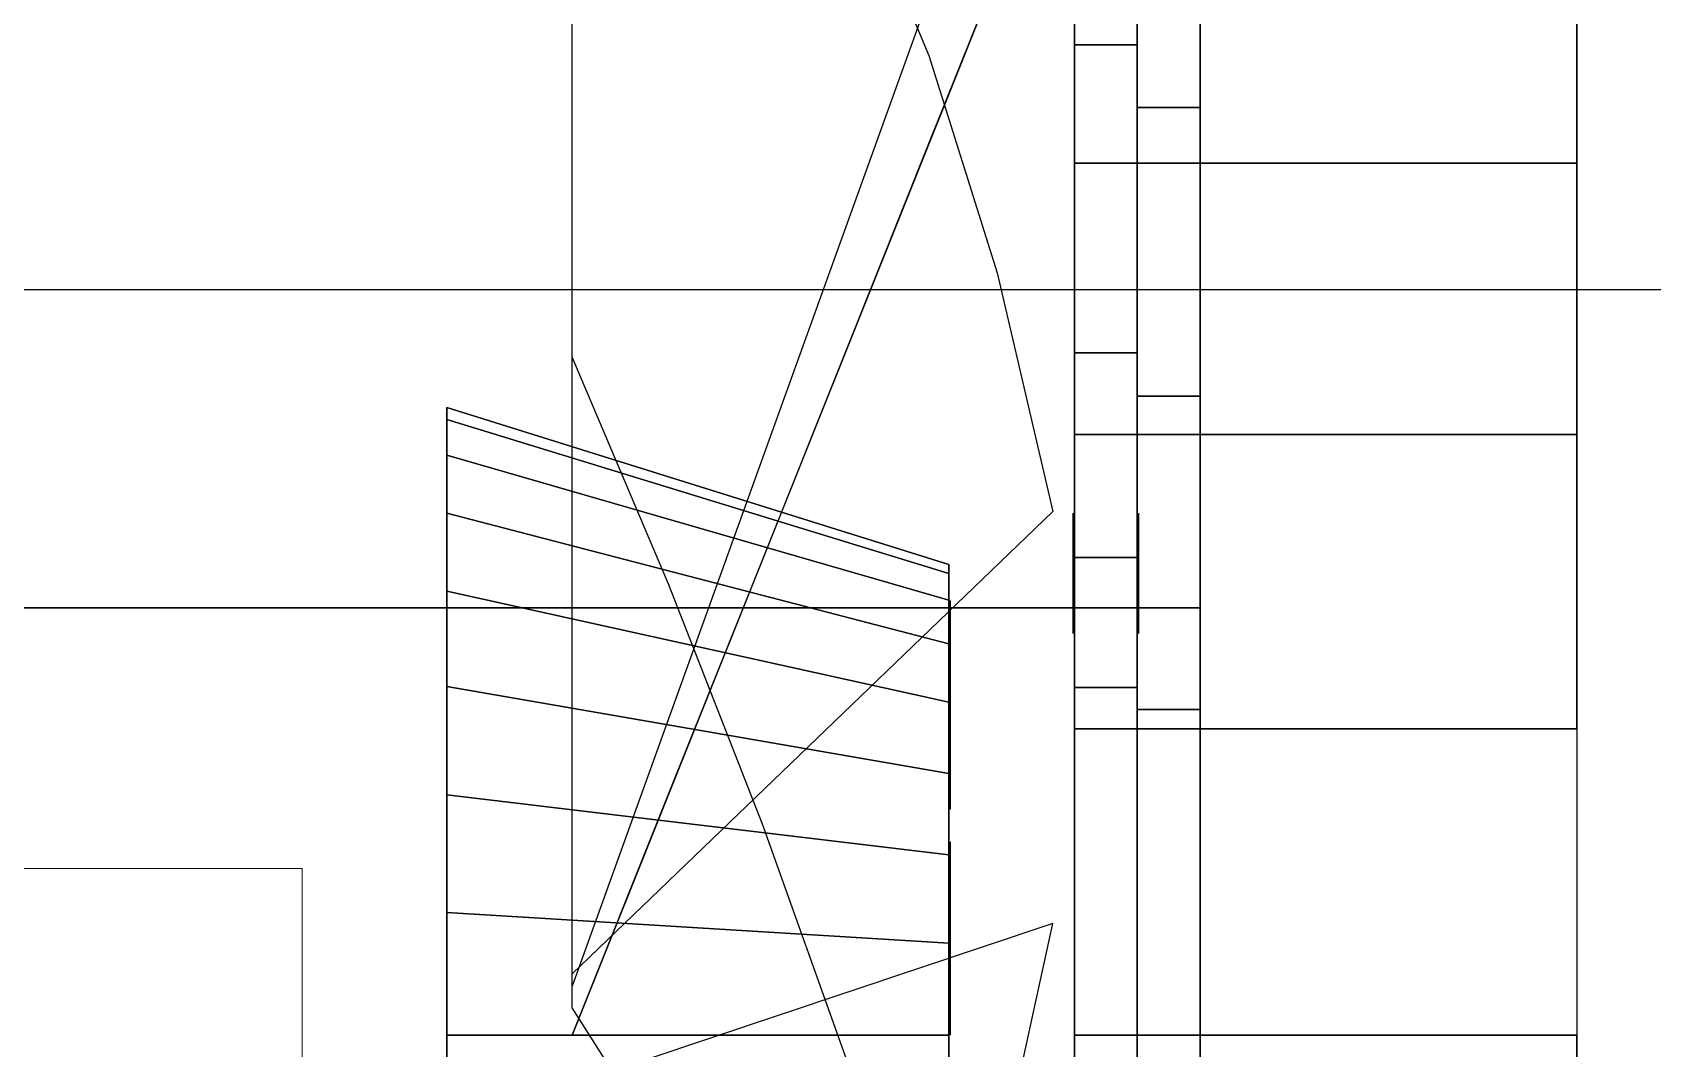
# Model space of a CAD drawing. Header units: millimetres. Extents: x -92759 to 184353, y -15225 to 86714.
# Drawn here: x 64054.9 to 64183.9, y 49465.2 to 49546.1 of the extents above; entities that cross this region are included whole.
import ezdxf

# ---------------------------------------------------------------- set-up
doc = ezdxf.new("R2010")
doc.units = ezdxf.units.MM
doc.layers.add('A-PATT-CONC', color=8, linetype='Continuous')
doc.layers.add('M-ACMV-EAF', color=86, linetype='Continuous')
doc.layers.add('HFI 9MM FPB', color=94, linetype='Continuous', lineweight=5)
doc.layers.add('M-ACMV_FCU-1', color=86, linetype='Continuous', lineweight=9)
doc.layers.add('M-ACMV_EAG', color=7, linetype='Continuous', lineweight=25, true_color=0x999900)

# ---------------------------------------------------------------- blocks, each defined once
blk = doc.blocks.new('RCP_B8L2')
at = {"layer": 'A-PATT-CONC'}
h = blk.add_hatch(dxfattribs=at)
h.set_pattern_fill('ANSI37', color=256, scale=189, angle=45)
h.set_pattern_definition([(90, (-386618.07, -170702.3), (-600.075, 0), []), (180, (-386618.07, -170702.3), (-6e-14, -600.075), [])])
h.paths.add_polyline_path([(-389618.07, -170702.3), (-386618.07, -170702.3), (-386618.07, -174902.3), (-389618.07, -174902.3)])
at = {"layer": 'HFI 9MM FPB'}
h = blk.add_hatch(dxfattribs=at)
h.set_pattern_fill('ANSI33', color=256, scale=50)
h.set_pattern_definition([(45, (-581589.02, -147239), (-224.5064, 224.5064), []), (45, (-581364.5, -147239), (-224.5064, 224.5064), [158.75, -79.375])])
h.paths.add_polyline_path([(-389618.07, -170702.3), (-386618.07, -170702.3), (-386618.07, -174902.3), (-389618.07, -174902.3)], flags=16)
h.paths.add_polyline_path([(-389968.07, -175527.3), (-389968.07, -170527.3), (-386268.07, -170527.3), (-386268.07, -175527.3), (-387018.07, -175527.3), (-387018.07, -175077.3), (-387618.07, -175077.3), (-387618.07, -175527.3)])
blk = doc.blocks.new('A$C0c7653cf')
at = {"layer": 'M-ACMV_EAG', "lineweight": 5}
blk.add_lwpolyline([(-175, 175), (175, 175), (175, -175), (-175, -175)], close=True, dxfattribs=at)
blk = doc.blocks.new('A$Cd3efbef9')
at = {"layer": 'M-ACMV-EAF'}
for points, invisible_edges in [([(-70, 177.823844, -42.001594), (-103.85571, 220.734603, -147.706171), (-108.274418, 238.075543, -137.216098)], 5), ([(-60, 229.039264, -47.254516), (-60, 230, -37.5), (-60, 180, -37.5)], 14), ([(-60, 230, -37.5), (-60, 229.039264, -27.745484), (-60, 180, -37.5)], 14), ([(-60, 226.193976, -56.634172), (-60, 229.039264, -47.254516), (-60, 180, -37.5)], 14), ([(-60, 229.039264, -27.745484), (-60, 226.193976, -18.365828), (-60, 180, -37.5)], 14), ([(-60, 221.57348, -65.278512), (-60, 226.193976, -56.634172), (-60, 180, -37.5)], 14), ([(-60, 226.193976, -18.365828), (-60, 221.57348, -9.721488), (-60, 180, -37.5)], 14), ([(-70, 177.823844, -42.001594), (-98.408314, 202.089841, -154.984465), (-103.85571, 220.734603, -147.706171)], 13), ([(-60, 215.355339, -72.855339), (-60, 221.57348, -65.278512), (-60, 180, -37.5)], 14), ([(-60, 221.57348, -9.721488), (-60, 215.355339, -2.144661), (-60, 180, -37.5)], 14), ([(-100, 216.779448, -44.815887), (-100, 217.5, -37.5), (-100, 180, -37.5)], 14), ([(-100, 217.5, -37.5), (-100, 216.779448, -30.184113), (-100, 180, -37.5)], 14), ([(-100, 214.645482, -51.850629), (-100, 216.779448, -44.815887), (-100, 180, -37.5)], 14), ([(-100, 216.779448, -30.184113), (-100, 214.645482, -23.149371), (-100, 180, -37.5)], 14), ([(-100, 211.18011, -58.333884), (-100, 214.645482, -51.850629), (-100, 180, -37.5)], 14), ([(-100, 214.645482, -23.149371), (-100, 211.18011, -16.666116), (-100, 180, -37.5)], 14), ([(-60, 207.778511, -79.073481), (-60, 215.355339, -72.855339), (-60, 180, -37.5)], 14), ([(-60, 215.355339, -2.144661), (-60, 207.778511, 4.073481), (-60, 180, -37.5)], 14), ([(-100, 206.516504, -64.016504), (-100, 211.18011, -58.333884), (-100, 180, -37.5)], 14), ([(-100, 211.18011, -16.666116), (-100, 206.516504, -10.983496), (-100, 180, -37.5)], 14), ([(-60, 199.134171, -83.693977), (-60, 207.778511, -79.073481), (-60, 180, -37.5)], 14), ([(-60, 207.778511, 4.073481), (-60, 199.134171, 8.693977), (-60, 180, -37.5)], 14), ([(-100, 200.833883, -68.68011), (-100, 206.516504, -64.016504), (-100, 180, -37.5)], 14), ([(-100, 206.516504, -10.983496), (-100, 200.833883, -6.31989), (-100, 180, -37.5)], 14), ([(-70, 177.823844, -42.001594), (-92.097746, 182.707769, -158.829831), (-98.408314, 202.089841, -154.984465)], 13), ([(-100, 194.350628, -72.145482), (-100, 200.833883, -68.68011), (-100, 180, -37.5)], 14), ([(-100, 200.833883, -6.31989), (-100, 194.350628, -2.854518), (-100, 180, -37.5)], 14), ([(-60, 189.754516, -86.539264), (-60, 199.134171, -83.693977), (-60, 180, -37.5)], 14), ([(-60, 199.134171, 8.693977), (-60, 189.754516, 11.539264), (-60, 180, -37.5)], 14), ([(-100, 187.315887, -74.279448), (-100, 194.350628, -72.145482), (-100, 180, -37.5)], 14), ([(-100, 194.350628, -2.854518), (-100, 187.315887, -0.720552), (-100, 180, -37.5)], 14), ([(-70, 183.918466, -34.39426), (-103.85571, 191.291015, 79.449652), (-108.274418, 171.113036, 77.552557)], 5), ([(-60, 180, -87.5), (-60, 189.754516, -86.539264), (-60, 180, -37.5)], 14), ([(-60, 189.754516, 11.539264), (-60, 180, 12.5), (-60, 180, -37.5)], 14), ([(-100, 180, -75), (-100, 187.315887, -74.279448), (-100, 180, -37.5)], 14), ([(-100, 187.315887, -0.720552), (-100, 180), (-100, 180, -37.5)], 14), ([(-70, 177.823844, -42.001594), (-85.115748, 163.177302, -159.12543), (-92.097746, 182.707769, -158.829831)], 13), ([(-70, 180, -32.5), (-103.85571, 95.360725, 43.991726), (-108.274418, 84.313956, 27)], 5), ([(-70, 180, -32.5), (-98.408314, 108.979215, 58.659289), (-103.85571, 95.360725, 43.991726)], 13), ([(-100.1, 180, -14.5), (-100.1, 180, -2), (-100.1, 174.99985, -2.364263), (-100.1, 176.811499, -14.732284)], 4), ([(-100, 180), (-100, 172.684112, -0.720552), (-100, 180, -37.5)], 14), ([(-100, 172.684112, -0.720552), (-100, 165.649371, -2.854518), (-100, 180, -37.5)], 14), ([(-100, 165.649371, -2.854518), (-100, 159.166116, -6.31989), (-100, 180, -37.5)], 14), ([(-100, 159.166116, -6.31989), (-100, 153.483495, -10.983496), (-100, 180, -37.5)], 14), ([(-100, 153.483495, -10.983496), (-100, 148.819889, -16.666116), (-100, 180, -37.5)], 14), ([(-100, 148.819889, -16.666116), (-100, 145.354517, -23.149371), (-100, 180, -37.5)], 14), ([(-100, 145.354517, -23.149371), (-100, 143.220552, -30.184113), (-100, 180, -37.5)], 14), ([(-100, 143.220552, -30.184113), (-100, 142.5, -37.5), (-100, 180, -37.5)], 14), ([(-100, 142.5, -37.5), (-100, 143.220552, -44.815887), (-100, 180, -37.5)], 14), ([(-100, 143.220552, -44.815887), (-100, 145.354517, -51.850629), (-100, 180, -37.5)], 14), ([(-100, 145.354517, -51.850629), (-100, 148.819889, -58.333884), (-100, 180, -37.5)], 14), ([(-100, 148.819889, -58.333884), (-100, 153.483495, -64.016504), (-100, 180, -37.5)], 14), ([(-100, 153.483495, -64.016504), (-100, 159.166116, -68.68011), (-100, 180, -37.5)], 14), ([(-100, 159.166116, -68.68011), (-100, 165.649371, -72.145482), (-100, 180, -37.5)], 14), ([(-100, 165.649371, -72.145482), (-100, 172.684112, -74.279448), (-100, 180, -37.5)], 14), ([(-100, 172.684112, -74.279448), (-100, 180, -75), (-100, 180, -37.5)], 14), ([(-70, 180, -32.5), (-92.097746, 124.755637, 70.557023), (-98.408314, 108.979215, 58.659289)], 13), ([(-70, 180, -32.5), (-85.115748, 142.21063, 79.323422), (-92.097746, 124.755637, 70.557023)], 13), ([(-70, 180, -32.5), (-77.674466, 160.813834, 84.692123), (-85.115748, 142.21063, 79.323422)], 13), ([(-70, 180, -32.5), (-70, 180, 86.5), (-77.674466, 160.813834, 84.692123)], 12), ([(-60, 180, 12.5), (-60, 170.245483, 11.539264), (-60, 180, -37.5)], 14), ([(-60, 170.245483, 11.539264), (-60, 160.865828, 8.693977), (-60, 180, -37.5)], 14), ([(-60, 160.865828, 8.693977), (-60, 152.221488, 4.073481), (-60, 180, -37.5)], 14), ([(-60, 152.221488, 4.073481), (-60, 144.64466, -2.144661), (-60, 180, -37.5)], 14), ([(-60, 144.64466, -2.144661), (-60, 138.426519, -9.721488), (-60, 180, -37.5)], 14), ([(-60, 138.426519, -9.721488), (-60, 133.806023, -18.365828), (-60, 180, -37.5)], 14), ([(-60, 133.806023, -18.365828), (-60, 130.960736, -27.745484), (-60, 180, -37.5)], 14), ([(-60, 130.960736, -27.745484), (-60, 130, -37.5), (-60, 180, -37.5)], 14), ([(-60, 130, -37.5), (-60, 130.960736, -47.254516), (-60, 180, -37.5)], 14), ([(-60, 130.960736, -47.254516), (-60, 133.806023, -56.634172), (-60, 180, -37.5)], 14), ([(-60, 133.806023, -56.634172), (-60, 138.426519, -65.278512), (-60, 180, -37.5)], 14), ([(-60, 138.426519, -65.278512), (-60, 144.64466, -72.855339), (-60, 180, -37.5)], 14), ([(-60, 144.64466, -72.855339), (-60, 152.221488, -79.073481), (-60, 180, -37.5)], 14), ([(-60, 152.221488, -79.073481), (-60, 160.865828, -83.693977), (-60, 180, -37.5)], 14), ([(-60, 160.865828, -83.693977), (-60, 170.245483, -86.539264), (-60, 180, -37.5)], 14), ([(-60, 170.245483, -86.539264), (-60, 180, -87.5), (-60, 180, -37.5)], 14), ([(-100.1, 176.106498, -60.127244), (-100.1, 174.140805, -72.471719), (-100.1, 179.136025, -72.898288), (-100.1, 179.291855, -60.399259)], 1), ([(-100.1, 176.811499, -14.732284), (-100.1, 174.99985, -2.364263), (-100.1, 170.105288, -3.449362), (-100.1, 173.690328, -15.424231)], 5), ([(-70, 177.823844, -42.001594), (-77.674466, 144.091862, -155.862281), (-85.115748, 163.177302, -159.12543)], 13), ([(-70, 177.823844, -42.001594), (-70, 126.031352, -149.139532), (-77.674466, 144.091862, -155.862281)], 12), ([(-70, 176.092397, -34.380602), (-103.85571, 63.507832, -52.806304), (-108.274418, 69.89536, -72.040371)], 5), ([(-70, 176.092397, -34.380602), (-98.408314, 60.541129, -33.012382), (-103.85571, 63.507832, -52.806304)], 13), ([(-100.1, 172.994196, -59.396441), (-100.1, 169.260151, -71.325687), (-100.1, 174.140805, -72.471719), (-100.1, 176.106498, -60.127244)], 5), ([(-70, 176.092397, -34.380602), (-92.097746, 61.085392, -13.260032), (-98.408314, 60.541129, -33.012382)], 13), ([(-70, 176.092397, -34.380602), (-85.115748, 65.124086, 5.85058), (-92.097746, 61.085392, -13.260032)], 13), ([(-70, 176.092397, -34.380602), (-77.674466, 72.534495, 23.738788), (-85.115748, 65.124086, 5.85058)], 13), ([(-70, 176.092397, -34.380602), (-70, 83.091459, 39.861067), (-77.674466, 72.534495, 23.738788)], 12), ([(-70, 175.124253, -38.607743), (-103.85571, 119.285105, -138.090307), (-108.274418, 138.301971, -145.098064)], 5), ([(-70, 175.124253, -38.607743), (-98.408314, 101.964884, -128.059822), (-103.85571, 119.285105, -138.090307)], 13), ([(-70, 175.124253, -38.607743), (-92.097746, 86.867573, -115.311381), (-98.408314, 101.964884, -128.059822)], 13), ([(-70, 175.124253, -38.607743), (-85.115748, 74.451897, -100.232339), (-92.097746, 86.867573, -115.311381)], 13), ([(-70, 175.124253, -38.607743), (-77.674466, 65.095099, -83.280865), (-85.115748, 74.451897, -100.232339)], 13), ([(-70, 175.124253, -38.607743), (-70, 59.081481, -64.97202), (-77.674466, 65.095099, -83.280865)], 12), ([(-100.1, 173.690328, -15.424231), (-100.1, 170.105288, -3.449362), (-100.1, 165.419669, -5.232381), (-100.1, 170.702398, -16.561229)], 1), ([(-100.1, 170.020672, -58.222283), (-100.1, 164.597124, -69.484393), (-100.1, 169.260151, -71.325687), (-100.1, 172.994196, -59.396441)], 4), ([(-100.1, 162.017876, -23.159734), (-100.1, 152.244983, -15.366111), (-100.1, 149.412233, -19.5025), (-100.1, 160.211485, -25.797431)], 4), ([(-100.1, 159.881749, -48.563794), (-100.1, 149.004861, -54.723608), (-100.1, 151.785825, -58.89499), (-100.1, 161.655117, -51.223805)], 1), ([(-100.1, 160.211485, -25.797431), (-100.1, 149.412233, -19.5025), (-100.1, 147.208887, -24.00577), (-100.1, 158.806453, -28.669082)], 5), ([(-100.1, 158.512625, -45.674851), (-100.1, 146.857826, -50.19322), (-100.1, 149.004861, -54.723608), (-100.1, 159.881749, -48.563794)], 5), ([(-100.1, 158.806453, -28.669082), (-100.1, 147.208887, -24.00577), (-100.1, 145.681473, -28.780829), (-100.1, 157.832449, -31.714047)], 1), ([(-100.1, 157.576657, -42.61798), (-100.1, 145.390058, -45.399491), (-100.1, 146.857826, -50.19322), (-100.1, 158.512625, -45.674851)], 4), ([(-115.1, 147.923141, 100.780361), (-115.1, 148, 100), (-115.1, 144, 100)], 14), ([(-115.1, 148, 100), (-115.1, 147.923141, 99.219639), (-115.1, 144, 100)], 14), ([(-115.1, 147.923141, 100.780361), (-115.1, 148, 100), (-115.1, 144, 100)], 14), ([(-115.1, 148, 100), (-115.1, 147.923141, 99.219639), (-115.1, 144, 100)], 14), ([(-115.1, 147.695518, 101.530734), (-115.1, 147.923141, 100.780361), (-115.1, 144, 100)], 14), ([(-115.1, 147.923141, 99.219639), (-115.1, 147.695518, 98.469266), (-115.1, 144, 100)], 14), ([(-115.1, 147.695518, 101.530734), (-115.1, 147.923141, 100.780361), (-115.1, 144, 100)], 14), ([(-115.1, 147.923141, 99.219639), (-115.1, 147.695518, 98.469266), (-115.1, 144, 100)], 14), ([(-115.1, 147.325878, 102.222281), (-115.1, 147.695518, 101.530734), (-115.1, 144, 100)], 14), ([(-115.1, 147.695518, 98.469266), (-115.1, 147.325878, 97.777719), (-115.1, 144, 100)], 14), ([(-115.1, 147.325878, 102.222281), (-115.1, 147.695518, 101.530734), (-115.1, 144, 100)], 14), ([(-115.1, 147.695518, 98.469266), (-115.1, 147.325878, 97.777719), (-115.1, 144, 100)], 14), ([(-115.1, 146.828427, 102.828427), (-115.1, 147.325878, 102.222281), (-115.1, 144, 100)], 14), ([(-115.1, 147.325878, 97.777719), (-115.1, 146.828427, 97.171573), (-115.1, 144, 100)], 14), ([(-115.1, 146.828427, 102.828427), (-115.1, 147.325878, 102.222281), (-115.1, 144, 100)], 14), ([(-115.1, 147.325878, 97.777719), (-115.1, 146.828427, 97.171573), (-115.1, 144, 100)], 14), ([(-109.9, 147.923141, 100.780361), (-109.9, 148, 100), (-109.9, 144, 100)], 14), ([(-109.9, 148, 100), (-109.9, 147.923141, 99.219639), (-109.9, 144, 100)], 14), ([(-109.9, 147.923141, 100.780361), (-109.9, 148, 100), (-109.9, 144, 100)], 14), ([(-109.9, 148, 100), (-109.9, 147.923141, 99.219639), (-109.9, 144, 100)], 14), ([(-109.9, 147.695518, 101.530734), (-109.9, 147.923141, 100.780361), (-109.9, 144, 100)], 14), ([(-109.9, 147.923141, 99.219639), (-109.9, 147.695518, 98.469266), (-109.9, 144, 100)], 14), ([(-109.9, 147.695518, 101.530734), (-109.9, 147.923141, 100.780361), (-109.9, 144, 100)], 14), ([(-109.9, 147.923141, 99.219639), (-109.9, 147.695518, 98.469266), (-109.9, 144, 100)], 14), ([(-109.9, 147.325878, 102.222281), (-109.9, 147.695518, 101.530734), (-109.9, 144, 100)], 14), ([(-109.9, 147.695518, 98.469266), (-109.9, 147.325878, 97.777719), (-109.9, 144, 100)], 14), ([(-109.9, 147.325878, 102.222281), (-109.9, 147.695518, 101.530734), (-109.9, 144, 100)], 14), ([(-109.9, 147.695518, 98.469266), (-109.9, 147.325878, 97.777719), (-109.9, 144, 100)], 14), ([(-109.9, 146.828427, 102.828427), (-109.9, 147.325878, 102.222281), (-109.9, 144, 100)], 14), ([(-109.9, 147.325878, 97.777719), (-109.9, 146.828427, 97.171573), (-109.9, 144, 100)], 14), ([(-109.9, 146.828427, 102.828427), (-109.9, 147.325878, 102.222281), (-109.9, 144, 100)], 14), ([(-109.9, 147.325878, 97.777719), (-109.9, 146.828427, 97.171573), (-109.9, 144, 100)], 14), ([(-115.1, 146.22228, 103.325878), (-115.1, 146.828427, 102.828427), (-115.1, 144, 100)], 14), ([(-115.1, 146.828427, 97.171573), (-115.1, 146.22228, 96.674122), (-115.1, 144, 100)], 14), ([(-115.1, 146.22228, 103.325878), (-115.1, 146.828427, 102.828427), (-115.1, 144, 100)], 14), ([(-115.1, 146.828427, 97.171573), (-115.1, 146.22228, 96.674122), (-115.1, 144, 100)], 14), ([(-115.1, 146.350055, -173.798132), (-115.1, 146.426914, -174.578493), (-115.1, 142.426914, -174.578493)], 14), ([(-115.1, 146.426914, -174.578493), (-115.1, 146.350055, -175.358854), (-115.1, 142.426914, -174.578493)], 14), ([(-115.1, 146.122432, -173.047759), (-115.1, 146.350055, -173.798132), (-115.1, 142.426914, -174.578493)], 14), ([(-115.1, 146.350055, -175.358854), (-115.1, 146.122432, -176.109227), (-115.1, 142.426914, -174.578493)], 14), ([(-115.1, 145.530733, 103.695518), (-115.1, 146.22228, 103.325878), (-115.1, 144, 100)], 14), ([(-115.1, 146.22228, 96.674122), (-115.1, 145.530733, 96.304482), (-115.1, 144, 100)], 14), ([(-115.1, 145.530733, 103.695518), (-115.1, 146.22228, 103.325878), (-115.1, 144, 100)], 14), ([(-115.1, 146.22228, 96.674122), (-115.1, 145.530733, 96.304482), (-115.1, 144, 100)], 14), ([(-115.1, 145.752793, -172.356212), (-115.1, 146.122432, -173.047759), (-115.1, 142.426914, -174.578493)], 14), ([(-115.1, 146.122432, -176.109227), (-115.1, 145.752793, -176.800774), (-115.1, 142.426914, -174.578493)], 14), ([(-109.9, 146.22228, 103.325878), (-109.9, 146.828427, 102.828427), (-109.9, 144, 100)], 14), ([(-109.9, 146.828427, 97.171573), (-109.9, 146.22228, 96.674122), (-109.9, 144, 100)], 14), ([(-109.9, 146.22228, 103.325878), (-109.9, 146.828427, 102.828427), (-109.9, 144, 100)], 14), ([(-109.9, 146.828427, 97.171573), (-109.9, 146.22228, 96.674122), (-109.9, 144, 100)], 14), ([(-109.9, 146.350055, -173.798132), (-109.9, 146.426914, -174.578493), (-109.9, 142.426914, -174.578493)], 14), ([(-109.9, 146.426914, -174.578493), (-109.9, 146.350055, -175.358854), (-109.9, 142.426914, -174.578493)], 14), ([(-109.9, 146.122432, -173.047759), (-109.9, 146.350055, -173.798132), (-109.9, 142.426914, -174.578493)], 14), ([(-109.9, 146.350055, -175.358854), (-109.9, 146.122432, -176.109227), (-109.9, 142.426914, -174.578493)], 14), ([(-109.9, 145.530733, 103.695518), (-109.9, 146.22228, 103.325878), (-109.9, 144, 100)], 14), ([(-109.9, 146.22228, 96.674122), (-109.9, 145.530733, 96.304482), (-109.9, 144, 100)], 14), ([(-109.9, 145.530733, 103.695518), (-109.9, 146.22228, 103.325878), (-109.9, 144, 100)], 14), ([(-109.9, 146.22228, 96.674122), (-109.9, 145.530733, 96.304482), (-109.9, 144, 100)], 14), ([(-109.9, 145.752793, -172.356212), (-109.9, 146.122432, -173.047759), (-109.9, 142.426914, -174.578493)], 14), ([(-109.9, 146.122432, -176.109227), (-109.9, 145.752793, -176.800774), (-109.9, 142.426914, -174.578493)], 14), ([(-115.1, 145.255341, -171.750066), (-115.1, 145.752793, -172.356212), (-115.1, 142.426914, -174.578493)], 14), ([(-115.1, 145.752793, -176.800774), (-115.1, 145.255341, -177.40692), (-115.1, 142.426914, -174.578493)], 14), ([(-115.1, 144.780361, 103.923141), (-115.1, 145.530733, 103.695518), (-115.1, 144, 100)], 14), ([(-115.1, 145.530733, 96.304482), (-115.1, 144.780361, 96.076859), (-115.1, 144, 100)], 14), ([(-115.1, 144.780361, 103.923141), (-115.1, 145.530733, 103.695518), (-115.1, 144, 100)], 14), ([(-115.1, 145.530733, 96.304482), (-115.1, 144.780361, 96.076859), (-115.1, 144, 100)], 14), ([(-115.1, 144.649195, -171.252615), (-115.1, 145.255341, -171.750066), (-115.1, 142.426914, -174.578493)], 14), ([(-115.1, 145.255341, -177.40692), (-115.1, 144.649195, -177.904371), (-115.1, 142.426914, -174.578493)], 14), ([(-115.1, 144, 104), (-115.1, 144.780361, 103.923141), (-115.1, 144, 100)], 14), ([(-115.1, 144.780361, 96.076859), (-115.1, 144, 96), (-115.1, 144, 100)], 14), ([(-115.1, 144, 104), (-115.1, 144.780361, 103.923141), (-115.1, 144, 100)], 14), ([(-115.1, 144.780361, 96.076859), (-115.1, 144, 96), (-115.1, 144, 100)], 14), ([(-115.1, 143.957648, -170.882975), (-115.1, 144.649195, -171.252615), (-115.1, 142.426914, -174.578493)], 14), ([(-115.1, 144.649195, -177.904371), (-115.1, 143.957648, -178.274011), (-115.1, 142.426914, -174.578493)], 14), ([(-109.9, 145.255341, -171.750066), (-109.9, 145.752793, -172.356212), (-109.9, 142.426914, -174.578493)], 14), ([(-109.9, 145.752793, -176.800774), (-109.9, 145.255341, -177.40692), (-109.9, 142.426914, -174.578493)], 14), ([(-109.9, 144.780361, 103.923141), (-109.9, 145.530733, 103.695518), (-109.9, 144, 100)], 14), ([(-109.9, 145.530733, 96.304482), (-109.9, 144.780361, 96.076859), (-109.9, 144, 100)], 14), ([(-109.9, 144.780361, 103.923141), (-109.9, 145.530733, 103.695518), (-109.9, 144, 100)], 14), ([(-109.9, 145.530733, 96.304482), (-109.9, 144.780361, 96.076859), (-109.9, 144, 100)], 14), ([(-109.9, 144.649195, -171.252615), (-109.9, 145.255341, -171.750066), (-109.9, 142.426914, -174.578493)], 14), ([(-109.9, 145.255341, -177.40692), (-109.9, 144.649195, -177.904371), (-109.9, 142.426914, -174.578493)], 14), ([(-109.9, 144, 104), (-109.9, 144.780361, 103.923141), (-109.9, 144, 100)], 14), ([(-109.9, 144.780361, 96.076859), (-109.9, 144, 96), (-109.9, 144, 100)], 14), ([(-109.9, 144, 104), (-109.9, 144.780361, 103.923141), (-109.9, 144, 100)], 14), ([(-109.9, 144.780361, 96.076859), (-109.9, 144, 96), (-109.9, 144, 100)], 14), ([(-109.9, 143.957648, -170.882975), (-109.9, 144.649195, -171.252615), (-109.9, 142.426914, -174.578493)], 14), ([(-109.9, 144.649195, -177.904371), (-109.9, 143.957648, -178.274011), (-109.9, 142.426914, -174.578493)], 14), ([(-115.1, 144, 96), (-115.1, 143.219638, 96.076859), (-115.1, 144, 100)], 14), ([(-115.1, 143.219638, 96.076859), (-115.1, 142.469266, 96.304482), (-115.1, 144, 100)], 14), ([(-115.1, 142.469266, 96.304482), (-115.1, 141.777719, 96.674122), (-115.1, 144, 100)], 14), ([(-115.1, 141.777719, 96.674122), (-115.1, 141.171572, 97.171573), (-115.1, 144, 100)], 14), ([(-115.1, 141.171572, 97.171573), (-115.1, 140.674121, 97.777719), (-115.1, 144, 100)], 14), ([(-115.1, 140.674121, 97.777719), (-115.1, 140.304481, 98.469266), (-115.1, 144, 100)], 14), ([(-115.1, 140.304481, 98.469266), (-115.1, 140.076858, 99.219639), (-115.1, 144, 100)], 14), ([(-115.1, 140.076858, 99.219639), (-115.1, 140, 100), (-115.1, 144, 100)], 14), ([(-115.1, 140, 100), (-115.1, 140.076858, 100.780361), (-115.1, 144, 100)], 14), ([(-115.1, 140.076858, 100.780361), (-115.1, 140.304481, 101.530734), (-115.1, 144, 100)], 14), ([(-115.1, 140.304481, 101.530734), (-115.1, 140.674121, 102.222281), (-115.1, 144, 100)], 14), ([(-115.1, 140.674121, 102.222281), (-115.1, 141.171572, 102.828427), (-115.1, 144, 100)], 14), ([(-115.1, 141.171572, 102.828427), (-115.1, 141.777719, 103.325878), (-115.1, 144, 100)], 14), ([(-115.1, 141.777719, 103.325878), (-115.1, 142.469266, 103.695518), (-115.1, 144, 100)], 14), ([(-115.1, 142.469266, 103.695518), (-115.1, 143.219638, 103.923141), (-115.1, 144, 100)], 14), ([(-115.1, 143.219638, 103.923141), (-115.1, 144, 104), (-115.1, 144, 100)], 14), ([(-115.1, 144, 96), (-115.1, 143.219638, 96.076859), (-115.1, 144, 100)], 14), ([(-115.1, 143.219638, 96.076859), (-115.1, 142.469266, 96.304482), (-115.1, 144, 100)], 14), ([(-115.1, 142.469266, 96.304482), (-115.1, 141.777719, 96.674122), (-115.1, 144, 100)], 14), ([(-115.1, 141.777719, 96.674122), (-115.1, 141.171572, 97.171573), (-115.1, 144, 100)], 14), ([(-115.1, 141.171572, 97.171573), (-115.1, 140.674121, 97.777719), (-115.1, 144, 100)], 14), ([(-115.1, 140.674121, 97.777719), (-115.1, 140.304481, 98.469266), (-115.1, 144, 100)], 14), ([(-115.1, 140.304481, 98.469266), (-115.1, 140.076858, 99.219639), (-115.1, 144, 100)], 14), ([(-115.1, 140.076858, 99.219639), (-115.1, 140, 100), (-115.1, 144, 100)], 14), ([(-115.1, 140, 100), (-115.1, 140.076858, 100.780361), (-115.1, 144, 100)], 14), ([(-115.1, 140.076858, 100.780361), (-115.1, 140.304481, 101.530734), (-115.1, 144, 100)], 14), ([(-115.1, 140.304481, 101.530734), (-115.1, 140.674121, 102.222281), (-115.1, 144, 100)], 14), ([(-115.1, 140.674121, 102.222281), (-115.1, 141.171572, 102.828427), (-115.1, 144, 100)], 14), ([(-115.1, 141.171572, 102.828427), (-115.1, 141.777719, 103.325878), (-115.1, 144, 100)], 14), ([(-115.1, 141.777719, 103.325878), (-115.1, 142.469266, 103.695518), (-115.1, 144, 100)], 14), ([(-115.1, 142.469266, 103.695518), (-115.1, 143.219638, 103.923141), (-115.1, 144, 100)], 14), ([(-115.1, 143.219638, 103.923141), (-115.1, 144, 104), (-115.1, 144, 100)], 14), ([(-115.1, 143.207275, -170.655352), (-115.1, 143.957648, -170.882975), (-115.1, 142.426914, -174.578493)], 14), ([(-115.1, 143.957648, -178.274011), (-115.1, 143.207275, -178.501634), (-115.1, 142.426914, -174.578493)], 14), ([(-109.9, 144, 96), (-109.9, 143.219638, 96.076859), (-109.9, 144, 100)], 14), ([(-109.9, 143.219638, 96.076859), (-109.9, 142.469266, 96.304482), (-109.9, 144, 100)], 14), ([(-109.9, 142.469266, 96.304482), (-109.9, 141.777719, 96.674122), (-109.9, 144, 100)], 14), ([(-109.9, 141.777719, 96.674122), (-109.9, 141.171572, 97.171573), (-109.9, 144, 100)], 14), ([(-109.9, 141.171572, 97.171573), (-109.9, 140.674121, 97.777719), (-109.9, 144, 100)], 14), ([(-109.9, 140.674121, 97.777719), (-109.9, 140.304481, 98.469266), (-109.9, 144, 100)], 14), ([(-109.9, 140.304481, 98.469266), (-109.9, 140.076858, 99.219639), (-109.9, 144, 100)], 14), ([(-109.9, 140.076858, 99.219639), (-109.9, 140, 100), (-109.9, 144, 100)], 14), ([(-109.9, 140, 100), (-109.9, 140.076858, 100.780361), (-109.9, 144, 100)], 14), ([(-109.9, 140.076858, 100.780361), (-109.9, 140.304481, 101.530734), (-109.9, 144, 100)], 14), ([(-109.9, 140.304481, 101.530734), (-109.9, 140.674121, 102.222281), (-109.9, 144, 100)], 14), ([(-109.9, 140.674121, 102.222281), (-109.9, 141.171572, 102.828427), (-109.9, 144, 100)], 14), ([(-109.9, 141.171572, 102.828427), (-109.9, 141.777719, 103.325878), (-109.9, 144, 100)], 14), ([(-109.9, 141.777719, 103.325878), (-109.9, 142.469266, 103.695518), (-109.9, 144, 100)], 14), ([(-109.9, 142.469266, 103.695518), (-109.9, 143.219638, 103.923141), (-109.9, 144, 100)], 14), ([(-109.9, 143.219638, 103.923141), (-109.9, 144, 104), (-109.9, 144, 100)], 14), ([(-109.9, 144, 96), (-109.9, 143.219638, 96.076859), (-109.9, 144, 100)], 14), ([(-109.9, 143.219638, 96.076859), (-109.9, 142.469266, 96.304482), (-109.9, 144, 100)], 14), ([(-109.9, 142.469266, 96.304482), (-109.9, 141.777719, 96.674122), (-109.9, 144, 100)], 14), ([(-109.9, 141.777719, 96.674122), (-109.9, 141.171572, 97.171573), (-109.9, 144, 100)], 14), ([(-109.9, 141.171572, 97.171573), (-109.9, 140.674121, 97.777719), (-109.9, 144, 100)], 14), ([(-109.9, 140.674121, 97.777719), (-109.9, 140.304481, 98.469266), (-109.9, 144, 100)], 14), ([(-109.9, 140.304481, 98.469266), (-109.9, 140.076858, 99.219639), (-109.9, 144, 100)], 14), ([(-109.9, 140.076858, 99.219639), (-109.9, 140, 100), (-109.9, 144, 100)], 14), ([(-109.9, 140, 100), (-109.9, 140.076858, 100.780361), (-109.9, 144, 100)], 14), ([(-109.9, 140.076858, 100.780361), (-109.9, 140.304481, 101.530734), (-109.9, 144, 100)], 14), ([(-109.9, 140.304481, 101.530734), (-109.9, 140.674121, 102.222281), (-109.9, 144, 100)], 14), ([(-109.9, 140.674121, 102.222281), (-109.9, 141.171572, 102.828427), (-109.9, 144, 100)], 14), ([(-109.9, 141.171572, 102.828427), (-109.9, 141.777719, 103.325878), (-109.9, 144, 100)], 14), ([(-109.9, 141.777719, 103.325878), (-109.9, 142.469266, 103.695518), (-109.9, 144, 100)], 14), ([(-109.9, 142.469266, 103.695518), (-109.9, 143.219638, 103.923141), (-109.9, 144, 100)], 14), ([(-109.9, 143.219638, 103.923141), (-109.9, 144, 104), (-109.9, 144, 100)], 14), ([(-109.9, 143.207275, -170.655352), (-109.9, 143.957648, -170.882975), (-109.9, 142.426914, -174.578493)], 14), ([(-109.9, 143.957648, -178.274011), (-109.9, 143.207275, -178.501634), (-109.9, 142.426914, -174.578493)], 14), ([(-115.1, 142.426914, -170.578493), (-115.1, 143.207275, -170.655352), (-115.1, 142.426914, -174.578493)], 14), ([(-115.1, 143.207275, -178.501634), (-115.1, 142.426914, -178.578493), (-115.1, 142.426914, -174.578493)], 14), ([(-115.1, 142.426914, -178.578493), (-115.1, 141.646553, -178.501634), (-115.1, 142.426914, -174.578493)], 14), ([(-115.1, 141.646553, -178.501634), (-115.1, 140.89618, -178.274011), (-115.1, 142.426914, -174.578493)], 14), ([(-115.1, 140.89618, -178.274011), (-115.1, 140.204633, -177.904371), (-115.1, 142.426914, -174.578493)], 14), ([(-115.1, 140.204633, -177.904371), (-115.1, 139.598487, -177.40692), (-115.1, 142.426914, -174.578493)], 14), ([(-115.1, 139.598487, -177.40692), (-115.1, 139.101036, -176.800774), (-115.1, 142.426914, -174.578493)], 14), ([(-115.1, 139.101036, -176.800774), (-115.1, 138.731396, -176.109227), (-115.1, 142.426914, -174.578493)], 14), ([(-115.1, 138.731396, -176.109227), (-115.1, 138.503773, -175.358854), (-115.1, 142.426914, -174.578493)], 14), ([(-115.1, 138.503773, -175.358854), (-115.1, 138.426914, -174.578493), (-115.1, 142.426914, -174.578493)], 14), ([(-115.1, 138.426914, -174.578493), (-115.1, 138.503773, -173.798132), (-115.1, 142.426914, -174.578493)], 14), ([(-115.1, 138.503773, -173.798132), (-115.1, 138.731396, -173.047759), (-115.1, 142.426914, -174.578493)], 14), ([(-115.1, 138.731396, -173.047759), (-115.1, 139.101036, -172.356212), (-115.1, 142.426914, -174.578493)], 14), ([(-115.1, 139.101036, -172.356212), (-115.1, 139.598487, -171.750066), (-115.1, 142.426914, -174.578493)], 14), ([(-115.1, 139.598487, -171.750066), (-115.1, 140.204633, -171.252615), (-115.1, 142.426914, -174.578493)], 14), ([(-115.1, 140.204633, -171.252615), (-115.1, 140.89618, -170.882975), (-115.1, 142.426914, -174.578493)], 14), ([(-115.1, 140.89618, -170.882975), (-115.1, 141.646553, -170.655352), (-115.1, 142.426914, -174.578493)], 14), ([(-115.1, 141.646553, -170.655352), (-115.1, 142.426914, -170.578493), (-115.1, 142.426914, -174.578493)], 14), ([(-109.9, 142.426914, -170.578493), (-109.9, 143.207275, -170.655352), (-109.9, 142.426914, -174.578493)], 14), ([(-109.9, 143.207275, -178.501634), (-109.9, 142.426914, -178.578493), (-109.9, 142.426914, -174.578493)], 14), ([(-109.9, 142.426914, -178.578493), (-109.9, 141.646553, -178.501634), (-109.9, 142.426914, -174.578493)], 14), ([(-109.9, 141.646553, -178.501634), (-109.9, 140.89618, -178.274011), (-109.9, 142.426914, -174.578493)], 14), ([(-109.9, 140.89618, -178.274011), (-109.9, 140.204633, -177.904371), (-109.9, 142.426914, -174.578493)], 14), ([(-109.9, 140.204633, -177.904371), (-109.9, 139.598487, -177.40692), (-109.9, 142.426914, -174.578493)], 14), ([(-109.9, 139.598487, -177.40692), (-109.9, 139.101036, -176.800774), (-109.9, 142.426914, -174.578493)], 14), ([(-109.9, 139.101036, -176.800774), (-109.9, 138.731396, -176.109227), (-109.9, 142.426914, -174.578493)], 14), ([(-109.9, 138.731396, -176.109227), (-109.9, 138.503773, -175.358854), (-109.9, 142.426914, -174.578493)], 14), ([(-109.9, 138.503773, -175.358854), (-109.9, 138.426914, -174.578493), (-109.9, 142.426914, -174.578493)], 14), ([(-109.9, 138.426914, -174.578493), (-109.9, 138.503773, -173.798132), (-109.9, 142.426914, -174.578493)], 14), ([(-109.9, 138.503773, -173.798132), (-109.9, 138.731396, -173.047759), (-109.9, 142.426914, -174.578493)], 14), ([(-109.9, 138.731396, -173.047759), (-109.9, 139.101036, -172.356212), (-109.9, 142.426914, -174.578493)], 14), ([(-109.9, 139.101036, -172.356212), (-109.9, 139.598487, -171.750066), (-109.9, 142.426914, -174.578493)], 14), ([(-109.9, 139.598487, -171.750066), (-109.9, 140.204633, -171.252615), (-109.9, 142.426914, -174.578493)], 14), ([(-109.9, 140.204633, -171.252615), (-109.9, 140.89618, -170.882975), (-109.9, 142.426914, -174.578493)], 14), ([(-109.9, 140.89618, -170.882975), (-109.9, 141.646553, -170.655352), (-109.9, 142.426914, -174.578493)], 14), ([(-109.9, 141.646553, -170.655352), (-109.9, 142.426914, -170.578493), (-109.9, 142.426914, -174.578493)], 14)]:
    blk.add_3dface(points, dxfattribs=dict(at, invisible_edges=invisible_edges))
for points in [[(-110, 218.049999, 104.5), (-115, 218.049999, 104.5), (-115, 141.95, 104.5), (-110, 141.95, 104.5)], [(-110, 141.95, -179.5), (-115, 141.95, -179.5), (-115, 218.049999, -179.5), (-110, 218.049999, -179.5)], [(-110, 218.049999, 104.5), (-115, 218.049999, 104.5), (-115, 141.95, 104.5), (-110, 141.95, 104.5)], [(-115, 142, 91.5), (-115, 218, 91.5), (-115, 218, 104.5), (-115, 142, 104.5)], [(-115, 218, -166.5), (-115, 142, -166.5), (-115, 142, -179.5), (-115, 218, -179.5)], [(-115, 142, 91.5), (-115, 218, 91.5), (-115, 218, 104.5), (-115, 142, 104.5)], [(-110, 142, 91.5), (-110, 218, 91.5), (-110, 218, 104.5), (-110, 142, 104.5)], [(-110, 218, -166.5), (-110, 142, -166.5), (-110, 142, -179.5), (-110, 218, -179.5)], [(-110, 142, 91.5), (-110, 218, 91.5), (-110, 218, 104.5), (-110, 142, 104.5)], [(120, 214.029998, 89.5), (-120, 214.029998, 89.5), (-120, 145.970001, 89.5), (120, 145.970001, 89.5)], [(120, 145.970001, -164.5), (-120, 145.970001, -164.5), (-120, 214.029998, -164.5), (120, 214.029998, -164.5)], [(120, 214.029998, 89.5), (-120, 214.029998, 89.5), (-120, 145.970001, 89.5), (120, 145.970001, 89.5)], [(-115, 82.591034, 55.217277), (-115, 148.408965, 93.217277), (-115, 141.908965, 104.475607), (-115, 76.091034, 66.475607)], [(-115, 148.408965, -168.217277), (-115, 82.591034, -130.217277), (-115, 76.091034, -141.475607), (-115, 141.908965, -179.475607)], [(-110, 82.591034, 55.217277), (-110, 148.408965, 93.217277), (-110, 141.908965, 104.475607), (-110, 76.091034, 66.475607)], [(-110, 148.408965, -168.217277), (-110, 82.591034, -130.217277), (-110, 76.091034, -141.475607), (-110, 141.908965, -179.475607)], [(120, 145.970843, 89.500226), (-120, 145.970843, 89.500226), (-120, 87.029156, 55.470227), (120, 87.029156, 55.470227)], [(120, 87.029156, -130.470227), (-120, 87.029156, -130.470227), (-120, 145.970843, -164.500226), (120, 145.970843, -164.500226)], [(-110, 141.952265, 104.500607), (-115, 141.952265, 104.500607), (-115, 76.047734, 66.450608), (-110, 76.047734, 66.450608)], [(-110, 76.047734, -141.450608), (-115, 76.047734, -141.450608), (-115, 141.952265, -179.500607), (-110, 141.952265, -179.500607)]]:
    blk.add_3dface(points, dxfattribs=at)
mesh = blk.add_polymesh((2, 33), dxfattribs=at)
for k, corner in enumerate([(-115, 313, -37.5), (-115, 310.444442, -11.552987), (-115, 302.875977, 13.396897), (-115, 290.585458, 36.390841), (-115, 274.045201, 56.545202), (-115, 253.890841, 73.085458), (-115, 230.896896, 85.375978), (-115, 205.947012, 92.944442), (-115, 180, 95.5), (-115, 154.052987, 92.944442), (-115, 129.103103, 85.375978), (-115, 106.109159, 73.085458), (-115, 85.954798, 56.545202), (-115, 69.414541, 36.390841), (-115, 57.124022, 13.396897), (-115, 49.555557, -11.552987), (-115, 47, -37.5), (-115, 49.555557, -63.447013), (-115, 57.124022, -88.396897), (-115, 69.414541, -111.390841), (-115, 85.954798, -131.545202), (-115, 106.109159, -148.085458), (-115, 129.103103, -160.375978), (-115, 154.052987, -167.944442), (-115, 180, -170.5), (-115, 205.947012, -167.944442), (-115, 230.896896, -160.375978), (-115, 253.890841, -148.085458), (-115, 274.045201, -131.545202), (-115, 290.585458, -111.390841), (-115, 302.875977, -88.396897), (-115, 310.444442, -63.447013), (-115, 313, -37.5), (-115, 322, -37.5), (-115, 319.271509, -9.797174), (-115, 311.190893, 16.841047), (-115, 298.068684, 41.390973), (-115, 280.409162, 62.909163), (-115, 258.890973, 80.568685), (-115, 234.341047, 93.690894), (-115, 207.702825, 101.77151), (-115, 180, 104.5), (-115, 152.297174, 101.77151), (-115, 125.658952, 93.690894), (-115, 101.109026, 80.568685), (-115, 79.590837, 62.909163), (-115, 61.931315, 41.390973), (-115, 48.809106, 16.841047), (-115, 40.72849, -9.797174), (-115, 38, -37.5), (-115, 40.72849, -65.202826), (-115, 48.809106, -91.841047), (-115, 61.931315, -116.390973), (-115, 79.590837, -137.909163), (-115, 101.109026, -155.568685), (-115, 125.658952, -168.690894), (-115, 152.297174, -176.77151), (-115, 180, -179.5), (-115, 207.702825, -176.77151), (-115, 234.341047, -168.690894), (-115, 258.890973, -155.568685), (-115, 280.409162, -137.909163), (-115, 298.068684, -116.390973), (-115, 311.190893, -91.841047), (-115, 319.271509, -65.202826), (-115, 322, -37.5)]):
    mesh.set_mesh_vertex(divmod(k, 33), corner)
mesh = blk.add_polymesh((2, 33), dxfattribs=at)
for k, corner in enumerate([(-115, 322, -37.5), (-115, 319.271509, -9.797174), (-115, 311.190893, 16.841047), (-115, 298.068684, 41.390973), (-115, 280.409162, 62.909163), (-115, 258.890973, 80.568685), (-115, 234.341047, 93.690894), (-115, 207.702825, 101.77151), (-115, 180, 104.5), (-115, 152.297174, 101.77151), (-115, 125.658952, 93.690894), (-115, 101.109026, 80.568685), (-115, 79.590837, 62.909163), (-115, 61.931315, 41.390973), (-115, 48.809106, 16.841047), (-115, 40.72849, -9.797174), (-115, 38, -37.5), (-115, 40.72849, -65.202826), (-115, 48.809106, -91.841047), (-115, 61.931315, -116.390973), (-115, 79.590837, -137.909163), (-115, 101.109026, -155.568685), (-115, 125.658952, -168.690894), (-115, 152.297174, -176.77151), (-115, 180, -179.5), (-115, 207.702825, -176.77151), (-115, 234.341047, -168.690894), (-115, 258.890973, -155.568685), (-115, 280.409162, -137.909163), (-115, 298.068684, -116.390973), (-115, 311.190893, -91.841047), (-115, 319.271509, -65.202826), (-115, 322, -37.5), (-110, 322, -37.5), (-110, 319.271509, -9.797174), (-110, 311.190893, 16.841047), (-110, 298.068684, 41.390973), (-110, 280.409162, 62.909163), (-110, 258.890973, 80.568685), (-110, 234.341047, 93.690894), (-110, 207.702825, 101.77151), (-110, 180, 104.5), (-110, 152.297174, 101.77151), (-110, 125.658952, 93.690894), (-110, 101.109026, 80.568685), (-110, 79.590837, 62.909163), (-110, 61.931315, 41.390973), (-110, 48.809106, 16.841047), (-110, 40.72849, -9.797174), (-110, 38, -37.5), (-110, 40.72849, -65.202826), (-110, 48.809106, -91.841047), (-110, 61.931315, -116.390973), (-110, 79.590837, -137.909163), (-110, 101.109026, -155.568685), (-110, 125.658952, -168.690894), (-110, 152.297174, -176.77151), (-110, 180, -179.5), (-110, 207.702825, -176.77151), (-110, 234.341047, -168.690894), (-110, 258.890973, -155.568685), (-110, 280.409162, -137.909163), (-110, 298.068684, -116.390973), (-110, 311.190893, -91.841047), (-110, 319.271509, -65.202826), (-110, 322, -37.5)]):
    mesh.set_mesh_vertex(divmod(k, 33), corner)
mesh = blk.add_polymesh((2, 33), dxfattribs=at)
for k, corner in enumerate([(-110, 322, -37.5), (-110, 319.271509, -9.797174), (-110, 311.190893, 16.841047), (-110, 298.068684, 41.390973), (-110, 280.409162, 62.909163), (-110, 258.890973, 80.568685), (-110, 234.341047, 93.690894), (-110, 207.702825, 101.77151), (-110, 180, 104.5), (-110, 152.297174, 101.77151), (-110, 125.658952, 93.690894), (-110, 101.109026, 80.568685), (-110, 79.590837, 62.909163), (-110, 61.931315, 41.390973), (-110, 48.809106, 16.841047), (-110, 40.72849, -9.797174), (-110, 38, -37.5), (-110, 40.72849, -65.202826), (-110, 48.809106, -91.841047), (-110, 61.931315, -116.390973), (-110, 79.590837, -137.909163), (-110, 101.109026, -155.568685), (-110, 125.658952, -168.690894), (-110, 152.297174, -176.77151), (-110, 180, -179.5), (-110, 207.702825, -176.77151), (-110, 234.341047, -168.690894), (-110, 258.890973, -155.568685), (-110, 280.409162, -137.909163), (-110, 298.068684, -116.390973), (-110, 311.190893, -91.841047), (-110, 319.271509, -65.202826), (-110, 322, -37.5), (-110, 305, -37.5), (-110, 302.59816, -13.11371), (-110, 295.484941, 10.335429), (-110, 283.933701, 31.946279), (-110, 268.388347, 50.888348), (-110, 249.446279, 66.433702), (-110, 227.835429, 77.984942), (-110, 204.38629, 85.09816), (-110, 180, 87.5), (-110, 155.613709, 85.09816), (-110, 132.16457, 77.984942), (-110, 110.55372, 66.433702), (-110, 91.611652, 50.888348), (-110, 76.066298, 31.946279), (-110, 64.515058, 10.335429), (-110, 57.401839, -13.11371), (-110, 55, -37.5), (-110, 57.401839, -61.88629), (-110, 64.515058, -85.335429), (-110, 76.066298, -106.946279), (-110, 91.611652, -125.888348), (-110, 110.55372, -141.433702), (-110, 132.16457, -152.984942), (-110, 155.613709, -160.09816), (-110, 180, -162.5), (-110, 204.38629, -160.09816), (-110, 227.835429, -152.984942), (-110, 249.446279, -141.433702), (-110, 268.388347, -125.888348), (-110, 283.933701, -106.946279), (-110, 295.484941, -85.335429), (-110, 302.59816, -61.88629), (-110, 305, -37.5)]):
    mesh.set_mesh_vertex(divmod(k, 33), corner)
mesh = blk.add_polymesh((2, 33), dxfattribs=at)
for k, corner in enumerate([(-120, 305, -37.5), (-120, 302.59816, -13.11371), (-120, 295.484941, 10.335429), (-120, 283.933701, 31.946279), (-120, 268.388347, 50.888348), (-120, 249.446279, 66.433702), (-120, 227.835429, 77.984942), (-120, 204.38629, 85.09816), (-120, 180, 87.5), (-120, 155.613709, 85.09816), (-120, 132.16457, 77.984942), (-120, 110.55372, 66.433702), (-120, 91.611652, 50.888348), (-120, 76.066298, 31.946279), (-120, 64.515058, 10.335429), (-120, 57.401839, -13.11371), (-120, 55, -37.5), (-120, 57.401839, -61.88629), (-120, 64.515058, -85.335429), (-120, 76.066298, -106.946279), (-120, 91.611652, -125.888348), (-120, 110.55372, -141.433702), (-120, 132.16457, -152.984942), (-120, 155.613709, -160.09816), (-120, 180, -162.5), (-120, 204.38629, -160.09816), (-120, 227.835429, -152.984942), (-120, 249.446279, -141.433702), (-120, 268.388347, -125.888348), (-120, 283.933701, -106.946279), (-120, 295.484941, -85.335429), (-120, 302.59816, -61.88629), (-120, 305, -37.5), (-120, 313, -37.5), (-120, 310.444442, -11.552987), (-120, 302.875977, 13.396897), (-120, 290.585458, 36.390841), (-120, 274.045201, 56.545202), (-120, 253.890841, 73.085458), (-120, 230.896896, 85.375978), (-120, 205.947012, 92.944442), (-120, 180, 95.5), (-120, 154.052987, 92.944442), (-120, 129.103103, 85.375978), (-120, 106.109159, 73.085458), (-120, 85.954798, 56.545202), (-120, 69.414541, 36.390841), (-120, 57.124022, 13.396897), (-120, 49.555557, -11.552987), (-120, 47, -37.5), (-120, 49.555557, -63.447013), (-120, 57.124022, -88.396897), (-120, 69.414541, -111.390841), (-120, 85.954798, -131.545202), (-120, 106.109159, -148.085458), (-120, 129.103103, -160.375978), (-120, 154.052987, -167.944442), (-120, 180, -170.5), (-120, 205.947012, -167.944442), (-120, 230.896896, -160.375978), (-120, 253.890841, -148.085458), (-120, 274.045201, -131.545202), (-120, 290.585458, -111.390841), (-120, 302.875977, -88.396897), (-120, 310.444442, -63.447013), (-120, 313, -37.5)]):
    mesh.set_mesh_vertex(divmod(k, 33), corner)
mesh = blk.add_polymesh((2, 33), dxfattribs=at)
for k, corner in enumerate([(-120, 313, -37.5), (-120, 310.444442, -11.552987), (-120, 302.875977, 13.396897), (-120, 290.585458, 36.390841), (-120, 274.045201, 56.545202), (-120, 253.890841, 73.085458), (-120, 230.896896, 85.375978), (-120, 205.947012, 92.944442), (-120, 180, 95.5), (-120, 154.052987, 92.944442), (-120, 129.103103, 85.375978), (-120, 106.109159, 73.085458), (-120, 85.954798, 56.545202), (-120, 69.414541, 36.390841), (-120, 57.124022, 13.396897), (-120, 49.555557, -11.552987), (-120, 47, -37.5), (-120, 49.555557, -63.447013), (-120, 57.124022, -88.396897), (-120, 69.414541, -111.390841), (-120, 85.954798, -131.545202), (-120, 106.109159, -148.085458), (-120, 129.103103, -160.375978), (-120, 154.052987, -167.944442), (-120, 180, -170.5), (-120, 205.947012, -167.944442), (-120, 230.896896, -160.375978), (-120, 253.890841, -148.085458), (-120, 274.045201, -131.545202), (-120, 290.585458, -111.390841), (-120, 302.875977, -88.396897), (-120, 310.444442, -63.447013), (-120, 313, -37.5), (-115, 313, -37.5), (-115, 310.444442, -11.552987), (-115, 302.875977, 13.396897), (-115, 290.585458, 36.390841), (-115, 274.045201, 56.545202), (-115, 253.890841, 73.085458), (-115, 230.896896, 85.375978), (-115, 205.947012, 92.944442), (-115, 180, 95.5), (-115, 154.052987, 92.944442), (-115, 129.103103, 85.375978), (-115, 106.109159, 73.085458), (-115, 85.954798, 56.545202), (-115, 69.414541, 36.390841), (-115, 57.124022, 13.396897), (-115, 49.555557, -11.552987), (-115, 47, -37.5), (-115, 49.555557, -63.447013), (-115, 57.124022, -88.396897), (-115, 69.414541, -111.390841), (-115, 85.954798, -131.545202), (-115, 106.109159, -148.085458), (-115, 129.103103, -160.375978), (-115, 154.052987, -167.944442), (-115, 180, -170.5), (-115, 205.947012, -167.944442), (-115, 230.896896, -160.375978), (-115, 253.890841, -148.085458), (-115, 274.045201, -131.545202), (-115, 290.585458, -111.390841), (-115, 302.875977, -88.396897), (-115, 310.444442, -63.447013), (-115, 313, -37.5)]):
    mesh.set_mesh_vertex(divmod(k, 33), corner)
mesh = blk.add_polymesh((2, 32), dxfattribs=dict(at, n_close=True))
for k, corner in enumerate([(-120, 180, 87.5), (-120, 204.38629, 85.09816), (-120, 227.835429, 77.984942), (-120, 249.446279, 66.433702), (-120, 268.388347, 50.888348), (-120, 283.933701, 31.946279), (-120, 295.484941, 10.335429), (-120, 302.59816, -13.11371), (-120, 305, -37.5), (-120, 302.59816, -61.88629), (-120, 295.484941, -85.335429), (-120, 283.933701, -106.946279), (-120, 268.388347, -125.888348), (-120, 249.446279, -141.433702), (-120, 227.835429, -152.984942), (-120, 204.38629, -160.09816), (-120, 180, -162.5), (-120, 155.613709, -160.09816), (-120, 132.16457, -152.984942), (-120, 110.55372, -141.433702), (-120, 91.611652, -125.888348), (-120, 76.066298, -106.946279), (-120, 64.515058, -85.335429), (-120, 57.401839, -61.88629), (-120, 55, -37.5), (-120, 57.401839, -13.11371), (-120, 64.515058, 10.335429), (-120, 76.066298, 31.946279), (-120, 91.611652, 50.888348), (-120, 110.55372, 66.433702), (-120, 132.16457, 77.984942), (-120, 155.613709, 85.09816), (-150, 180, 87.5), (-150, 204.38629, 85.09816), (-150, 227.835429, 77.984942), (-150, 249.446279, 66.433702), (-150, 268.388347, 50.888348), (-150, 283.933701, 31.946279), (-150, 295.484941, 10.335429), (-150, 302.59816, -13.11371), (-150, 305, -37.5), (-150, 302.59816, -61.88629), (-150, 295.484941, -85.335429), (-150, 283.933701, -106.946279), (-150, 268.388347, -125.888348), (-150, 249.446279, -141.433702), (-150, 227.835429, -152.984942), (-150, 204.38629, -160.09816), (-150, 180, -162.5), (-150, 155.613709, -160.09816), (-150, 132.16457, -152.984942), (-150, 110.55372, -141.433702), (-150, 91.611652, -125.888348), (-150, 76.066298, -106.946279), (-150, 64.515058, -85.335429), (-150, 57.401839, -61.88629), (-150, 55, -37.5), (-150, 57.401839, -13.11371), (-150, 64.515058, 10.335429), (-150, 76.066298, 31.946279), (-150, 91.611652, 50.888348), (-150, 110.55372, 66.433702), (-150, 132.16457, 77.984942), (-150, 155.613709, 85.09816)]):
    mesh.set_mesh_vertex(divmod(k, 32), corner)
mesh = blk.add_polymesh((2, 33), dxfattribs=at)
for k, corner in enumerate([(-110, 305, -37.5), (-110, 302.59816, -13.11371), (-110, 295.484941, 10.335429), (-110, 283.933701, 31.946279), (-110, 268.388347, 50.888348), (-110, 249.446279, 66.433702), (-110, 227.835429, 77.984942), (-110, 204.38629, 85.09816), (-110, 180, 87.5), (-110, 155.613709, 85.09816), (-110, 132.16457, 77.984942), (-110, 110.55372, 66.433702), (-110, 91.611652, 50.888348), (-110, 76.066298, 31.946279), (-110, 64.515058, 10.335429), (-110, 57.401839, -13.11371), (-110, 55, -37.5), (-110, 57.401839, -61.88629), (-110, 64.515058, -85.335429), (-110, 76.066298, -106.946279), (-110, 91.611652, -125.888348), (-110, 110.55372, -141.433702), (-110, 132.16457, -152.984942), (-110, 155.613709, -160.09816), (-110, 180, -162.5), (-110, 204.38629, -160.09816), (-110, 227.835429, -152.984942), (-110, 249.446279, -141.433702), (-110, 268.388347, -125.888348), (-110, 283.933701, -106.946279), (-110, 295.484941, -85.335429), (-110, 302.59816, -61.88629), (-110, 305, -37.5), (-120, 305, -37.5), (-120, 302.59816, -13.11371), (-120, 295.484941, 10.335429), (-120, 283.933701, 31.946279), (-120, 268.388347, 50.888348), (-120, 249.446279, 66.433702), (-120, 227.835429, 77.984942), (-120, 204.38629, 85.09816), (-120, 180, 87.5), (-120, 155.613709, 85.09816), (-120, 132.16457, 77.984942), (-120, 110.55372, 66.433702), (-120, 91.611652, 50.888348), (-120, 76.066298, 31.946279), (-120, 64.515058, 10.335429), (-120, 57.401839, -13.11371), (-120, 55, -37.5), (-120, 57.401839, -61.88629), (-120, 64.515058, -85.335429), (-120, 76.066298, -106.946279), (-120, 91.611652, -125.888348), (-120, 110.55372, -141.433702), (-120, 132.16457, -152.984942), (-120, 155.613709, -160.09816), (-120, 180, -162.5), (-120, 204.38629, -160.09816), (-120, 227.835429, -152.984942), (-120, 249.446279, -141.433702), (-120, 268.388347, -125.888348), (-120, 283.933701, -106.946279), (-120, 295.484941, -85.335429), (-120, 302.59816, -61.88629), (-120, 305, -37.5)]):
    mesh.set_mesh_vertex(divmod(k, 33), corner)
mesh = blk.add_polymesh((2, 32), dxfattribs=dict(at, n_close=True))
for k, corner in enumerate([(-100, 180), (-100, 172.684112, -0.720552), (-100, 165.649371, -2.854518), (-100, 159.166116, -6.31989), (-100, 153.483495, -10.983496), (-100, 148.819889, -16.666116), (-100, 145.354517, -23.149371), (-100, 143.220552, -30.184113), (-100, 142.5, -37.5), (-100, 143.220552, -44.815887), (-100, 145.354517, -51.850629), (-100, 148.819889, -58.333884), (-100, 153.483495, -64.016504), (-100, 159.166116, -68.68011), (-100, 165.649371, -72.145482), (-100, 172.684112, -74.279448), (-100, 180, -75), (-100, 187.315887, -74.279448), (-100, 194.350628, -72.145482), (-100, 200.833883, -68.68011), (-100, 206.516504, -64.016504), (-100, 211.18011, -58.333884), (-100, 214.645482, -51.850629), (-100, 216.779448, -44.815887), (-100, 217.5, -37.5), (-100, 216.779448, -30.184113), (-100, 214.645482, -23.149371), (-100, 211.18011, -16.666116), (-100, 206.516504, -10.983496), (-100, 200.833883, -6.31989), (-100, 194.350628, -2.854518), (-100, 187.315887, -0.720552), (-60, 180, 12.5), (-60, 170.245483, 11.539264), (-60, 160.865828, 8.693977), (-60, 152.221488, 4.073481), (-60, 144.64466, -2.144661), (-60, 138.426519, -9.721488), (-60, 133.806023, -18.365828), (-60, 130.960736, -27.745484), (-60, 130, -37.5), (-60, 130.960736, -47.254516), (-60, 133.806023, -56.634172), (-60, 138.426519, -65.278512), (-60, 144.64466, -72.855339), (-60, 152.221488, -79.073481), (-60, 160.865828, -83.693977), (-60, 170.245483, -86.539264), (-60, 180, -87.5), (-60, 189.754516, -86.539264), (-60, 199.134171, -83.693977), (-60, 207.778511, -79.073481), (-60, 215.355339, -72.855339), (-60, 221.57348, -65.278512), (-60, 226.193976, -56.634172), (-60, 229.039264, -47.254516), (-60, 230, -37.5), (-60, 229.039264, -27.745484), (-60, 226.193976, -18.365828), (-60, 221.57348, -9.721488), (-60, 215.355339, -2.144661), (-60, 207.778511, 4.073481), (-60, 199.134171, 8.693977), (-60, 189.754516, 11.539264)]):
    mesh.set_mesh_vertex(divmod(k, 32), corner)
blk = doc.blocks.new('ACMV_B8_L2')
at = {"layer": 'M-ACMV-EAF', "lineweight": 5, "rotation": 180}
blk.add_blockref('A$Cd3efbef9', (124691.43, -56069.68, 37.5), dxfattribs=at)
at = {"layer": 'M-ACMV_EAG'}
blk.add_blockref('A$C0c7653cf', (124564.92, -56411.4), dxfattribs=at)

msp = doc.modelspace()

# ---------------------------------------------------------------- block references
at = {"layer": 'A-PATT-CONC'}
msp.add_blockref('RCP_B8L2', (452619.12, 220318.54), dxfattribs=at)
at = {"layer": 'M-ACMV_FCU-1'}
msp.add_blockref('ACMV_B8_L2', (-60663.56, 105715.91), dxfattribs=at)

doc.saveas('drawing.dxf')
